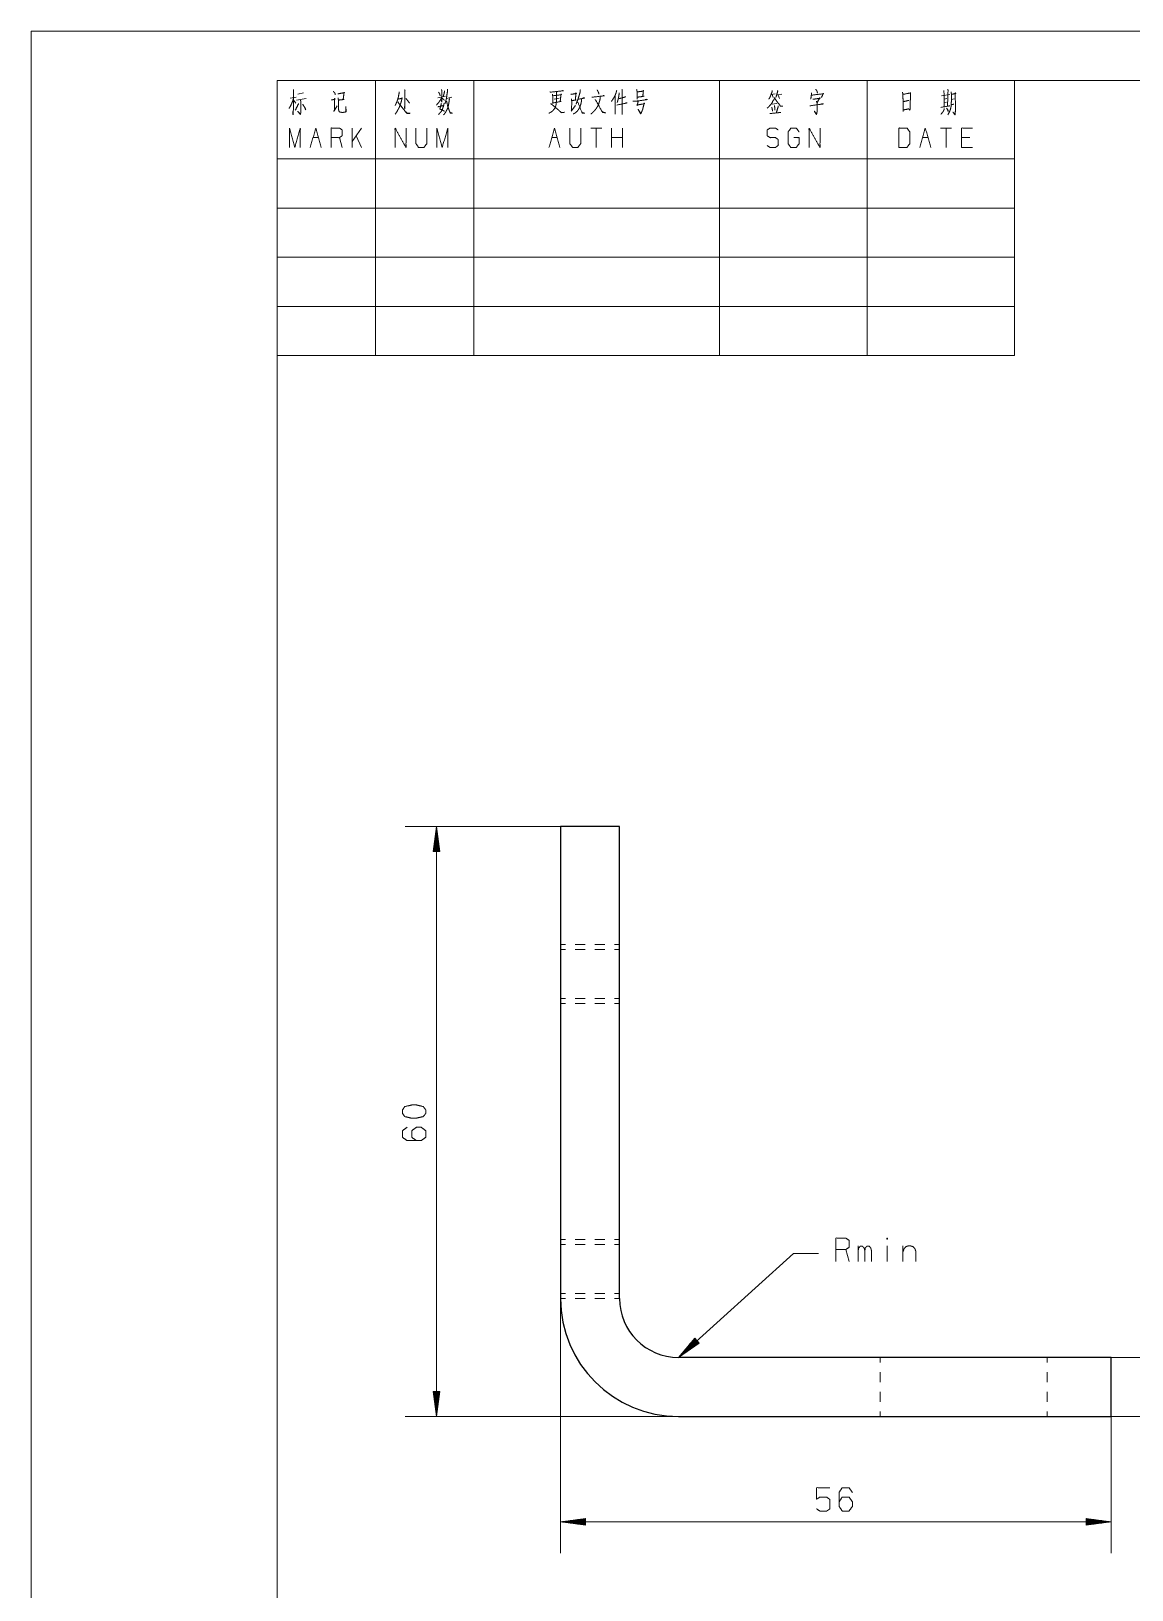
# Model space of a CAD drawing. Header units: millimetres. Extents: x 0 to 210, y 0 to 600.
# Drawn here: x 0 to 111.9, y 138.5 to 297 of the extents above; entities that cross this region are included whole.
import ezdxf

# ---------------------------------------------------------------- set-up
doc = ezdxf.new("R2010")
doc.units = ezdxf.units.MM
doc.layers.add('1', color=7, linetype='Continuous', true_color=0xffffff)

msp = doc.modelspace()

# ---------------------------------------------------------------- linework, layer by layer
at = {"layer": '1', "color": 132, "linetype": 'Continuous', "lineweight": 18}
for p, q in [((0, 297), (0, 0)), ((210, 297), (0, 297)), ((25, 292), (25, 264)), ((25, 292), (100, 292)), ((25, 292), (100, 292)), ((25, 292), (100, 292)), ((25, 292), (25, 5)), ((205, 292), (25, 292)), ((35, 292), (35, 264)), ((45, 292), (45, 264)), ((70, 292), (70, 264)), ((85, 292), (85, 264)), ((100, 292), (100, 264)), ((25, 284), (100, 284)), ((25, 279), (100, 279)), ((25, 274), (100, 274)), ((25, 269), (100, 269)), ((25, 264), (100, 264))]:
    msp.add_line(p, q, dxfattribs=at)
at = {"layer": '1', "color": 95, "linetype": 'Continuous', "lineweight": 18}
for p, q in [((26.34, 290.18), (26.96, 290.3)), ((26.99, 289.99), (27.95, 290.14)), ((27.13, 290.61), (27.71, 290.74)), ((41.34, 290.22), (42.13, 290.38)), ((42.25, 290.16), (42.79, 290.28)), ((53.17, 290.09), (53.7, 290.18)), ((75.25, 290.57), (75.67, 290.63)), ((75.35, 290.55), (75.45, 290.24)), ((75.82, 290.51), (76.35, 290.61)), ((75.98, 290.49), (76.11, 290.16)), ((92.56, 290.43), (93.43, 290.55)), ((92.84, 290.07), (93.11, 290.14)), ((93.6, 290.05), (93.85, 290.12)), ((26.7, 289.95), (26.92, 289.68)), ((54.91, 288.87), (55.37, 289.43)), ((75.83, 289.64), (75.37, 289.56)), ((92.86, 289.72), (93.09, 289.78)), ((33.59, 287.14), (32.63, 285.78)), ((32.63, 285.18), (32.63, 287.14)), ((58.02, 287.14), (56.9, 287.14)), ((57.46, 287.14), (57.46, 285.18)), ((59.02, 285.18), (59.02, 287.14)), ((60.14, 285.18), (60.14, 287.14)), ((93.6, 287.14), (92.49, 287.14)), ((93.05, 287.14), (93.05, 285.18)), ((28.66, 286.17), (29.22, 286.17)), ((31.62, 285.18), (31.34, 286.17)), ((33.59, 285.18), (33.04, 286.36)), ((52.94, 286.17), (53.49, 286.17)), ((60.14, 286.17), (59.02, 286.17)), ((90.65, 286.17), (91.2, 286.17)), ((95.45, 286.17), (94.61, 286.17)), ((83.17, 171.88), (82.83, 173.08)), ((84.1, 171.88), (84.1, 173.45)), ((87.05, 173.45), (87.05, 171.88)), ((88.66, 173.45), (88.66, 171.88))]:
    msp.add_line(p, q, dxfattribs=at)
at = {"layer": '1', "color": 13, "linetype": 'Continuous', "lineweight": 18}
for p, q in [((53.83, 216.11), (38.05, 216.11)), ((41.22, 216.11), (40.89, 213.57)), ((41.2, 213.57), (41.2, 215.92)), ((41.56, 213.57), (41.22, 216.11)), ((41.22, 216.11), (41.22, 156.11)), ((41.25, 213.57), (41.25, 215.92)), ((40.99, 213.57), (40.99, 214.38)), ((41.05, 213.57), (41.05, 214.76)), ((41.1, 213.57), (41.1, 215.15)), ((41.15, 213.57), (41.15, 215.53)), ((41.3, 213.57), (41.3, 215.53)), ((41.35, 213.57), (41.35, 215.15)), ((41.4, 213.57), (41.4, 214.76)), ((41.45, 213.57), (41.45, 214.38)), ((40.89, 213.57), (40.89, 213.61)), ((40.89, 213.57), (40.89, 213.61)), ((40.89, 213.57), (41.56, 213.57)), ((40.94, 213.57), (40.94, 213.99)), ((41.5, 213.57), (41.5, 213.99)), ((41.55, 213.57), (41.55, 213.61)), ((41.55, 213.57), (41.55, 213.61)), ((77.52, 172.69), (65.83, 162.11)), ((80.06, 172.69), (77.52, 172.69)), ((53.83, 168.11), (53.83, 142.22)), ((67.49, 164.07), (65.83, 162.11)), ((65.83, 162.11), (67.94, 163.57)), ((67.7, 163.84), (65.96, 162.26)), ((67.73, 163.8), (65.99, 162.22)), ((67.66, 163.87), (66.21, 162.56)), ((67.77, 163.76), (66.31, 162.45)), ((67.63, 163.91), (66.46, 162.86)), ((67.8, 163.72), (66.63, 162.67)), ((67.59, 163.95), (66.71, 163.15)), ((67.83, 163.69), (66.95, 162.89)), ((67.56, 163.99), (66.96, 163.45)), ((67.53, 164.03), (67.22, 163.74)), ((67.87, 163.65), (67.27, 163.11)), ((67.49, 164.06), (67.47, 164.04)), ((67.49, 164.06), (67.47, 164.04)), ((67.94, 163.57), (67.49, 164.07)), ((67.9, 163.61), (67.59, 163.33)), ((67.94, 163.57), (67.91, 163.55)), ((67.94, 163.57), (67.91, 163.55)), ((109.83, 162.11), (127.18, 162.11)), ((40.89, 158.65), (40.89, 158.62)), ((40.89, 158.65), (40.89, 158.62)), ((40.89, 158.65), (41.22, 156.11)), ((41.56, 158.65), (40.89, 158.65)), ((40.94, 158.65), (40.94, 158.24)), ((40.99, 158.65), (40.99, 157.85)), ((41.05, 158.65), (41.05, 157.46)), ((41.1, 158.65), (41.1, 157.08)), ((41.15, 158.65), (41.15, 156.69)), ((41.2, 158.65), (41.2, 156.31)), ((41.22, 156.11), (41.56, 158.65)), ((41.25, 158.65), (41.25, 156.31)), ((41.3, 158.65), (41.3, 156.69)), ((41.35, 158.65), (41.35, 157.08)), ((41.4, 158.65), (41.4, 157.46)), ((41.45, 158.65), (41.45, 157.85)), ((41.5, 158.65), (41.5, 158.24)), ((41.55, 158.65), (41.55, 158.62)), ((41.55, 158.65), (41.55, 158.62)), ((65.83, 156.11), (38.05, 156.11)), ((109.83, 156.11), (127.18, 156.11)), ((109.83, 156.11), (109.83, 142.22)), ((56.37, 145.73), (53.83, 145.4)), ((53.83, 145.4), (56.37, 145.06)), ((109.83, 145.4), (53.83, 145.4)), ((56.37, 145.42), (54.02, 145.42)), ((56.37, 145.37), (54.02, 145.37)), ((56.37, 145.47), (54.41, 145.47)), ((56.37, 145.32), (54.41, 145.32)), ((56.37, 145.52), (54.8, 145.52)), ((56.37, 145.27), (54.8, 145.27)), ((56.37, 145.57), (55.18, 145.57)), ((56.37, 145.22), (55.18, 145.22)), ((56.37, 145.62), (55.57, 145.62)), ((56.37, 145.17), (55.57, 145.17)), ((56.37, 145.67), (55.95, 145.67)), ((56.37, 145.12), (55.95, 145.12)), ((56.37, 145.73), (56.34, 145.73)), ((56.37, 145.73), (56.34, 145.73)), ((56.37, 145.07), (56.34, 145.07)), ((56.37, 145.07), (56.34, 145.07)), ((56.37, 145.06), (56.37, 145.73)), ((107.29, 145.73), (107.32, 145.73)), ((107.29, 145.73), (107.32, 145.73)), ((107.29, 145.73), (107.29, 145.06)), ((109.83, 145.4), (107.29, 145.73)), ((107.29, 145.67), (107.71, 145.67)), ((107.29, 145.62), (108.09, 145.62)), ((107.29, 145.57), (108.48, 145.57)), ((107.29, 145.52), (108.87, 145.52)), ((107.29, 145.47), (109.25, 145.47)), ((107.29, 145.42), (109.64, 145.42)), ((107.29, 145.06), (109.83, 145.4)), ((107.29, 145.37), (109.64, 145.37)), ((107.29, 145.32), (109.25, 145.32)), ((107.29, 145.27), (108.87, 145.27)), ((107.29, 145.22), (108.48, 145.22)), ((107.29, 145.17), (108.09, 145.17)), ((107.29, 145.12), (107.71, 145.12)), ((107.29, 145.07), (107.32, 145.07)), ((107.29, 145.07), (107.32, 145.07))]:
    msp.add_line(p, q, dxfattribs=at)
at = {"layer": '1', "color": 252, "linetype": 'Continuous', "lineweight": 25}
for p, q in [((53.83, 216.11), (53.83, 168.11)), ((59.83, 216.11), (53.83, 216.11)), ((59.83, 168.11), (59.83, 216.11)), ((109.83, 162.11), (65.83, 162.11)), ((109.83, 156.11), (109.83, 162.11)), ((65.83, 156.11), (109.83, 156.11))]:
    msp.add_line(p, q, dxfattribs=at)
at = {"layer": '1', "color": 43, "linetype": 'Continuous', "lineweight": 18}
for p, q in [((54.33, 204.11), (53.83, 204.11)), ((54.33, 203.61), (53.83, 203.61)), ((56.33, 204.11), (55.33, 204.11)), ((56.33, 203.61), (55.33, 203.61)), ((58.33, 204.11), (57.33, 204.11)), ((58.33, 203.61), (57.33, 203.61)), ((59.83, 204.11), (59.33, 204.11)), ((59.83, 203.61), (59.33, 203.61)), ((53.83, 198.61), (54.33, 198.61)), ((55.33, 198.61), (56.33, 198.61)), ((57.33, 198.61), (58.33, 198.61)), ((59.33, 198.61), (59.83, 198.61)), ((54.33, 198.11), (53.83, 198.11)), ((56.33, 198.11), (55.33, 198.11)), ((58.33, 198.11), (57.33, 198.11)), ((59.83, 198.11), (59.33, 198.11)), ((54.33, 174.11), (53.83, 174.11)), ((54.33, 173.61), (53.83, 173.61)), ((56.33, 174.11), (55.33, 174.11)), ((56.33, 173.61), (55.33, 173.61)), ((58.33, 174.11), (57.33, 174.11)), ((58.33, 173.61), (57.33, 173.61)), ((59.83, 174.11), (59.33, 174.11)), ((59.83, 173.61), (59.33, 173.61)), ((53.83, 168.61), (54.33, 168.61)), ((54.33, 168.11), (53.83, 168.11)), ((55.33, 168.61), (56.33, 168.61)), ((56.33, 168.11), (55.33, 168.11)), ((57.33, 168.61), (58.33, 168.61)), ((58.33, 168.11), (57.33, 168.11)), ((59.33, 168.61), (59.83, 168.61)), ((59.83, 168.11), (59.33, 168.11)), ((86.33, 162.11), (86.33, 161.61)), ((103.33, 161.61), (103.33, 162.11)), ((86.33, 160.61), (86.33, 159.61)), ((103.33, 159.61), (103.33, 160.61)), ((86.33, 158.61), (86.33, 157.61)), ((103.33, 157.61), (103.33, 158.61)), ((86.33, 156.61), (86.33, 156.11)), ((103.33, 156.11), (103.33, 156.61))]:
    msp.add_line(p, q, dxfattribs=at)
at = {"layer": '1', "color": 252, "linetype": 'Continuous', "lineweight": 25}
for radius in [12, 6]:
    msp.add_arc((65.83, 168.11), radius, 180, 270, dxfattribs=at)
at = {"layer": '1', "color": 95, "linetype": 'Continuous', "lineweight": 18}
for points, knots in [([(26.67, 290.16), (26.6, 289.91), (26.48, 289.62), (26.35, 289.35), (26.23, 289.14)], [0, 0, 0.233514, 0.515368, 0.78555, 1, 1]), ([(26.67, 291.07), (26.66, 288.89), (26.63, 288.5), (26.61, 288.71), (26.64, 288.94)], [0, 0, 0.723303, 0.854546, 0.923601, 1, 1]), ([(30.53, 289.99), (30.92, 290.09), (30.86, 290.16), (30.83, 288.96), (30.77, 288.83), (31.12, 289.41)], [0, 0, 0.158008, 0.19221, 0.673433, 0.728446, 1, 1]), ([(30.7, 290.88), (30.87, 290.72), (30.92, 290.63), (30.92, 290.53), (30.9, 290.67)], [0, 0, 0.413146, 0.573572, 0.750721, 1, 1]), ([(31.19, 290.63), (31.87, 290.74), (31.82, 290.8), (31.73, 290.05), (31.82, 290.05), (31.25, 289.99)], [0, 0, 0.313958, 0.349012, 0.694882, 0.735357, 1, 1]), ([(31.22, 290.22), (31.25, 289.91), (31.25, 289.2), (31.27, 288.98), (31.3, 288.87), (31.34, 288.81), (31.41, 288.77), (31.53, 288.75), (31.66, 288.73), (32.03, 288.79), (32, 289.33), (32, 288.79)], [0, 0, 0.097093, 0.316208, 0.387239, 0.42073, 0.444406, 0.470581, 0.507596, 0.549105, 0.664641, 0.832445, 1, 1]), ([(37.43, 290.84), (37.42, 290.72), (37.34, 290.3), (37.26, 290.01), (37.18, 289.8), (37.09, 289.6), (37.01, 289.43)], [0, 0, 0.084498, 0.36853, 0.573114, 0.721457, 0.873368, 1, 1]), ([(37.28, 290.09), (37.75, 290.18), (37.71, 290.22), (37.68, 290.03), (37.62, 289.76), (37.56, 289.6), (37.48, 289.37), (37.4, 289.18), (37.28, 288.98), (37.2, 288.81), (37.02, 288.56)], [0, 0, 0.202443, 0.228131, 0.308408, 0.425631, 0.500403, 0.604281, 0.689483, 0.790714, 0.870506, 1, 1]), ([(37.97, 291.05), (38.02, 290.94), (38, 290.84), (37.99, 289.12), (37.97, 289.23), (38, 289.45)], [0, 0, 0.049543, 0.095606, 0.852767, 0.898838, 1, 1]), ([(38.1, 290.16), (38.13, 290.14), (38.4, 289.8), (38.47, 289.68)], [0, 0, 0.059448, 0.761031, 1, 1]), ([(41.75, 290.24), (41.62, 290.01), (41.48, 289.8), (41.35, 289.64), (41.22, 289.49)], [0, 0, 0.287221, 0.555142, 0.786181, 1, 1]), ([(41.43, 290.8), (41.56, 290.57), (41.59, 290.43)], [0, 0, 0.640221, 1, 1]), ([(41.73, 291.07), (41.76, 290.92), (41.76, 289.78), (41.73, 289.93), (41.76, 290.05)], [0, 0, 0.094654, 0.823636, 0.91829, 1, 1]), ([(41.76, 290.2), (41.94, 290.07), (42.03, 289.97)], [0, 0, 0.613122, 1, 1]), ([(42.03, 290.92), (42.03, 290.82), (41.91, 290.34)], [0, 0, 0.174301, 1, 1]), ([(42.54, 290.16), (42.49, 289.8), (42.45, 289.56), (42.41, 289.35), (42.35, 289.16), (42.23, 288.91), (42.13, 288.73), (42.01, 288.56), (41.92, 288.48)], [0, 0, 0.19438, 0.332636, 0.448614, 0.555649, 0.70616, 0.822692, 0.933847, 1, 1]), ([(42.33, 291.11), (42.33, 290.98), (42.32, 290.76), (42.27, 290.47), (42.23, 290.16), (42.17, 289.91), (42.1, 289.68), (42.08, 289.62)], [0, 0, 0.081852, 0.232243, 0.425429, 0.63211, 0.800313, 0.957953, 1, 1]), ([(53.44, 290.84), (53.42, 290.18), (53.41, 289.85), (53.39, 289.66), (53.38, 289.56), (53.36, 289.43), (53.32, 289.31), (53.27, 289.2), (53.14, 289.02), (53, 288.85), (52.79, 288.73), (52.69, 288.67), (52.65, 288.65)], [0, 0, 0.263783, 0.395771, 0.470171, 0.511786, 0.56157, 0.614019, 0.658777, 0.749614, 0.837596, 0.932985, 0.980677, 1, 1]), ([(52.76, 290.82), (52.82, 290.78), (52.85, 290.8), (54.11, 290.94), (54.07, 290.96), (53.92, 290.92)], [0, 0, 0.045522, 0.068286, 0.872626, 0.90344, 1, 1]), ([(53, 290.59), (53.04, 290.41), (53.04, 289.66), (53.03, 289.7), (53.89, 289.85), (53.8, 289.85), (53.89, 290.63), (53.92, 290.57), (53.87, 290.53), (53.04, 290.43)], [0, 0, 0.051663, 0.252803, 0.264656, 0.500971, 0.524672, 0.738301, 0.756829, 0.773117, 1, 1]), ([(54.88, 290.57), (55.47, 290.67), (55.41, 290.74), (55.34, 290.01), (55.41, 290.01), (54.97, 289.93), (54.94, 290.12), (54.97, 289.89), (54.96, 288.96)], [0, 0, 0.181366, 0.207406, 0.429567, 0.451891, 0.588199, 0.645735, 0.715777, 1, 1]), ([(55.98, 290.12), (55.98, 289.99), (55.92, 289.66), (55.86, 289.47), (55.81, 289.31), (55.73, 289.16), (55.65, 289.02), (55.54, 288.87), (55.31, 288.67), (55.13, 288.58)], [0, 0, 0.067236, 0.249298, 0.354996, 0.450079, 0.537949, 0.629663, 0.725721, 0.894899, 1, 1]), ([(55.85, 291.05), (55.82, 290.8), (55.73, 290.47), (55.62, 290.12), (55.53, 289.89), (55.47, 289.72), (55.41, 289.58)], [0, 0, 0.162457, 0.385014, 0.625897, 0.784413, 0.898493, 1, 1]), ([(55.62, 290.07), (56.27, 290.2), (56.2, 290.22), (56.08, 290.18)], [0, 0, 0.769962, 0.857327, 1, 1]), ([(57.88, 290.32), (57.88, 290.2), (57.81, 289.91), (57.74, 289.68), (57.65, 289.43), (57.52, 289.23), (57.5, 289.18), (57.42, 289.08), (57.31, 288.94), (57.18, 288.81), (57.06, 288.69), (56.93, 288.58)], [0, 0, 0.060656, 0.206644, 0.323463, 0.452143, 0.571976, 0.593424, 0.659716, 0.74639, 0.834816, 0.918178, 1, 1]), ([(57.02, 290.28), (58.29, 290.43), (58.21, 290.45), (58.12, 290.41)], [0, 0, 0.872478, 0.933903, 1, 1]), ([(57.56, 291.03), (57.66, 290.84), (57.71, 290.72), (57.74, 290.59)], [0, 0, 0.450481, 0.729637, 1, 1]), ([(59.55, 290.98), (59.48, 290.72), (59.38, 290.47), (59.26, 290.24), (59.14, 290.05), (59, 289.85)], [0, 0, 0.21836, 0.428744, 0.629221, 0.801494, 1, 1]), ([(59.38, 290.41), (59.39, 289.16), (59.39, 288.56), (59.38, 288.69), (59.39, 288.91)], [0, 0, 0.565717, 0.839123, 0.896086, 1, 1]), ([(59.8, 290.72), (59.76, 290.38), (59.7, 290.09), (59.64, 289.89), (59.6, 289.76)], [0, 0, 0.34211, 0.644851, 0.86512, 1, 1]), ([(59.8, 290.14), (60.47, 290.32), (60.4, 290.32), (60.28, 290.26)], [0, 0, 0.772509, 0.853435, 1, 1]), ([(60.08, 291.07), (60.12, 290.98), (60.09, 291.03), (60.11, 288.54), (60.09, 288.73), (60.11, 289.04)], [0, 0, 0.029975, 0.04619, 0.840789, 0.900562, 1, 1]), ([(61.57, 291.07), (61.63, 290.82), (61.63, 290.09), (61.63, 290.28), (62.33, 290.38), (62.21, 290.38), (62.24, 290.9), (62.26, 290.98), (62.29, 290.92), (62.19, 290.9), (61.63, 290.82)], [0, 0, 0.076614, 0.294117, 0.350048, 0.563214, 0.598361, 0.753971, 0.779215, 0.799829, 0.831205, 1, 1]), ([(75.64, 290.3), (75.63, 290.2), (75.39, 289.83), (75.38, 289.78), (75.26, 289.6), (75.06, 289.37), (74.85, 289.16)], [0, 0, 0.074337, 0.387309, 0.418539, 0.575027, 0.79286, 1, 1]), ([(75.37, 290.98), (75.35, 290.84), (75.23, 290.53), (75.13, 290.28), (75.01, 290.07)], [0, 0, 0.148006, 0.485257, 0.758321, 1, 1]), ([(75.61, 290.16), (76.2, 289.37), (76.43, 289.37), (76.2, 289.39), (76.08, 289.54)], [0, 0, 0.599324, 0.742451, 0.886135, 1, 1]), ([(75.91, 290.98), (75.92, 290.88), (75.75, 290.3)], [0, 0, 0.147218, 1, 1]), ([(79.34, 290.74), (79.34, 290.51), (79.33, 290.34), (79.3, 290.22), (79.27, 290.12)], [0, 0, 0.361949, 0.626223, 0.829034, 1, 1]), ([(79.34, 290.49), (80.57, 290.63), (80.56, 290.67), (80.37, 290.26)], [0, 0, 0.712481, 0.737756, 1, 1]), ([(79.49, 290.07), (80.25, 290.18), (80.21, 290.24), (79.92, 289.72)], [0, 0, 0.533866, 0.586729, 1, 1]), ([(79.78, 291.09), (79.89, 290.96), (79.93, 290.86), (79.96, 290.69)], [0, 0, 0.364604, 0.619196, 1, 1]), ([(88.61, 290.8), (88.64, 290.59), (88.66, 290.14), (88.67, 289.66), (88.67, 289.6), (88.67, 288.83), (88.67, 288.98), (89.24, 289.1), (89.36, 288.96), (89.39, 289.14), (89.39, 289.39), (89.4, 289.87), (89.42, 290.36), (89.42, 290.78), (89.43, 290.72), (88.66, 290.57)], [0, 0, 0.037589, 0.119519, 0.205166, 0.216331, 0.354043, 0.380097, 0.485125, 0.518622, 0.552532, 0.597196, 0.682843, 0.77221, 0.846648, 0.858119, 1, 1]), ([(92.8, 290.98), (92.83, 290.86), (92.83, 289.31)], [0, 0, 0.075954, 1, 1]), ([(93.21, 291.11), (93.24, 290.98), (93.19, 289.37)], [0, 0, 0.073211, 1, 1]), ([(93.55, 290.82), (93.59, 290.59), (93.59, 290.14), (93.57, 289.64), (93.55, 289.33), (93.47, 289), (93.38, 288.79), (93.22, 288.48)], [0, 0, 0.096217, 0.285187, 0.491418, 0.620825, 0.76157, 0.854869, 1, 1]), ([(93.59, 290.57), (94.03, 290.67), (93.98, 290.74), (93.98, 290.05), (94, 289.12), (93.98, 288.77), (93.97, 288.56), (93.95, 288.5), (93.74, 288.77), (93.94, 288.58)], [0, 0, 0.13308, 0.155522, 0.357051, 0.631901, 0.735808, 0.797028, 0.815849, 0.918301, 1, 1]), ([(27.18, 289.66), (27.17, 289.58), (26.86, 288.96)], [0, 0, 0.108202, 1, 1]), ([(27.37, 289.99), (27.42, 289.87), (27.42, 288.83), (27.4, 288.6), (27.39, 288.52), (27.11, 288.85), (27.39, 288.56)], [0, 0, 0.056947, 0.504404, 0.603051, 0.639405, 0.826366, 1, 1]), ([(27.61, 289.58), (27.87, 289.16), (27.92, 289), (27.81, 289.27)], [0, 0, 0.516563, 0.696901, 1, 1]), ([(37.28, 289.8), (38.22, 288.62), (38.56, 288.65), (38.54, 288.65), (38.24, 288.67), (38.08, 288.81)], [0, 0, 0.632183, 0.773704, 0.779845, 0.909108, 1, 1]), ([(41.34, 289.31), (41.97, 289.45), (41.98, 289.64), (41.98, 289.56), (41.91, 289.31), (41.81, 289.04), (41.7, 288.83), (41.59, 288.71), (41.48, 288.58), (41.41, 288.52)], [0, 0, 0.30447, 0.39258, 0.431622, 0.553714, 0.689469, 0.798362, 0.878841, 0.954752, 1, 1]), ([(41.72, 289.66), (41.56, 289.08), (41.66, 289.04), (41.78, 289), (41.89, 288.94), (42.04, 288.85)], [0, 0, 0.5291, 0.62629, 0.735524, 0.852093, 1, 1]), ([(42.22, 289.89), (42.25, 289.85), (42.39, 289.27), (42.49, 289), (42.6, 288.71), (42.63, 288.65), (42.85, 288.67), (42.63, 288.69), (42.55, 288.81)], [0, 0, 0.026721, 0.341749, 0.493483, 0.655465, 0.691641, 0.80784, 0.924039, 1, 1]), ([(52.82, 289.6), (52.89, 289.6), (53.17, 289.37), (53.41, 289.16), (53.63, 288.98), (53.9, 288.71), (54.23, 288.75), (53.92, 288.71), (53.82, 288.79)], [0, 0, 0.033467, 0.197839, 0.340788, 0.472468, 0.649452, 0.797921, 0.939753, 1, 1]), ([(55.54, 289.8), (55.59, 289.78), (56.04, 288.67), (56.32, 288.65), (56.06, 288.71), (55.98, 288.83)], [0, 0, 0.024909, 0.644018, 0.787117, 0.926016, 1, 1]), ([(57.34, 290.05), (57.4, 290.01), (58.1, 288.75), (58.43, 288.69), (58.12, 288.77), (58.02, 288.89)], [0, 0, 0.030854, 0.652647, 0.79375, 0.930716, 1, 1]), ([(59.57, 289.49), (60.61, 289.7), (60.53, 289.72), (60.4, 289.66)], [0, 0, 0.826976, 0.886334, 1, 1]), ([(61.18, 289.87), (61.37, 289.87), (61.75, 289.91), (62.68, 290.05), (62.58, 290.07), (62.43, 290.03)], [0, 0, 0.10704, 0.322386, 0.855626, 0.914427, 1, 1]), ([(61.73, 289.91), (61.63, 289.41), (61.6, 289.49), (62.38, 289.62), (62.33, 289.7), (62.33, 289.62), (62.24, 289.27), (62.19, 289.04), (62.11, 288.85), (62.05, 288.71), (62.01, 288.6), (61.98, 288.58), (61.72, 289.06), (62, 288.62)], [0, 0, 0.13637, 0.159981, 0.371157, 0.396349, 0.418604, 0.516111, 0.579311, 0.63312, 0.675133, 0.705357, 0.714996, 0.861275, 1, 1]), ([(75.12, 288.62), (76.23, 288.73), (76.16, 288.73), (75.99, 288.71)], [0, 0, 0.825897, 0.879998, 1, 1]), ([(75.31, 289.27), (75.38, 289), (75.38, 288.87), (75.37, 289.04)], [0, 0, 0.489807, 0.707975, 1, 1]), ([(75.58, 289.43), (75.64, 289.12), (75.61, 288.96), (75.61, 289.18)], [0, 0, 0.443891, 0.680119, 1, 1]), ([(75.95, 289.41), (75.95, 289.27), (75.77, 288.69)], [0, 0, 0.19307, 1, 1]), ([(79.2, 289.41), (80.57, 289.6), (80.49, 289.62), (80.28, 289.56)], [0, 0, 0.820202, 0.873508, 1, 1]), ([(79.87, 289.87), (79.9, 289.76), (79.93, 289.64), (79.94, 289.43), (79.94, 289), (79.93, 288.85), (79.9, 288.65), (79.86, 288.52), (79.64, 288.87), (79.87, 288.56)], [0, 0, 0.049623, 0.1085, 0.204239, 0.404798, 0.471991, 0.568442, 0.629223, 0.820578, 1, 1]), ([(88.67, 289.83), (89.24, 289.95), (89.18, 289.97), (89.05, 289.89)], [0, 0, 0.728512, 0.805958, 1, 1]), ([(92.52, 289.25), (93.43, 289.41), (93.38, 289.43), (93.33, 289.37)], [0, 0, 0.873246, 0.919206, 1, 1]), ([(92.86, 289.12), (92.84, 289.02), (92.73, 288.81), (92.62, 288.67), (92.52, 288.56)], [0, 0, 0.157085, 0.51447, 0.781154, 1, 1]), ([(93.09, 289.18), (93.25, 288.94), (93.25, 288.83), (93.19, 289.02)], [0, 0, 0.497679, 0.671694, 1, 1]), ([(93.57, 289.52), (93.6, 289.52), (93.84, 289.58)], [0, 0, 0.107799, 1, 1]), ([(26.26, 285.18), (26.26, 287.14), (26.82, 285.18), (27.37, 287.14), (27.37, 285.18)], [0, 0, 0.245192, 0.5, 0.754808, 1, 1]), ([(30.51, 285.18), (30.51, 287.14), (31.34, 287.14), (31.62, 286.96), (31.62, 286.36), (31.34, 286.17), (30.51, 286.17)], [0, 0, 0.400952, 0.571035, 0.639278, 0.761676, 0.829917, 1, 1]), ([(37.01, 285.18), (37.01, 287.14), (38.12, 285.18), (38.12, 287.14)], [0, 0, 0.317574, 0.682426, 1, 1]), ([(39.13, 287.14), (39.13, 285.57), (39.39, 285.18), (39.95, 285.18), (40.24, 285.57), (40.24, 287.14)], [0, 0, 0.337152, 0.438599, 0.557781, 0.662848, 1, 1]), ([(41.25, 285.18), (41.25, 287.14), (41.81, 285.18), (42.36, 287.14), (42.36, 285.18)], [0, 0, 0.245192, 0.5, 0.754808, 1, 1]), ([(54.78, 287.14), (54.78, 285.57), (55.05, 285.18), (55.6, 285.18), (55.89, 285.57), (55.89, 287.14)], [0, 0, 0.337152, 0.438599, 0.557781, 0.662848, 1, 1]), ([(74.85, 285.36), (75.13, 285.18), (75.7, 285.18), (75.98, 285.39), (75.98, 285.97), (75.7, 286.17), (75.15, 286.17), (74.85, 286.36), (74.85, 286.96), (75.15, 287.14), (75.7, 287.14), (75.98, 286.96)], [0, 0, 0.068035, 0.184054, 0.254521, 0.372333, 0.442799, 0.555843, 0.626367, 0.748393, 0.81892, 0.931964, 1, 1]), ([(77.55, 286.17), (78.1, 286.17), (78.1, 285.57), (77.82, 285.18), (77.25, 285.18), (76.97, 285.57), (76.97, 286.75), (77.27, 287.14), (77.81, 287.14), (78.09, 286.75)], [0, 0, 0.103295, 0.214797, 0.304261, 0.410274, 0.499739, 0.718892, 0.809956, 0.910533, 1, 1]), ([(79.11, 285.18), (79.11, 287.14), (80.22, 285.18), (80.22, 287.14)], [0, 0, 0.317574, 0.682426, 1, 1]), ([(88.25, 285.18), (89.07, 285.18), (89.36, 285.57), (89.36, 286.75), (89.07, 287.14), (88.25, 287.14), (88.25, 285.18)], [0, 0, 0.142133, 0.227159, 0.431787, 0.516817, 0.65895, 1, 1]), ([(90.37, 285.18), (90.93, 287.14), (91.48, 285.18)], [0, 0, 0.5, 1, 1]), ([(95.73, 285.18), (94.61, 285.18), (94.61, 287.14), (95.73, 287.14)], [0, 0, 0.265389, 0.734611, 1, 1]), ([(40.13, 187.28), (39.88, 187.62), (39.18, 187.79), (38.71, 187.79), (37.98, 187.62), (37.76, 187.28), (37.76, 186.94), (37.98, 186.61), (38.71, 186.43), (39.18, 186.45), (39.88, 186.61), (40.13, 186.94), (40.13, 187.28)], [0, 0, 0.067524, 0.183971, 0.260583, 0.380943, 0.446139, 0.500306, 0.565503, 0.685862, 0.762528, 0.878309, 0.945833, 1, 1]), ([(39.18, 184.17), (38.71, 184.49), (38.71, 185.18), (39.18, 185.52), (39.66, 185.52), (40.13, 185.18), (40.13, 184.49), (39.66, 184.17), (38.23, 184.17), (37.76, 184.49), (37.76, 185.18), (38.23, 185.52)], [0, 0, 0.076962, 0.169762, 0.248073, 0.312019, 0.39033, 0.48313, 0.560092, 0.751927, 0.828889, 0.921689, 1, 1]), ([(81.83, 171.88), (81.83, 174.25), (82.83, 174.25), (83.17, 174.03), (83.17, 173.3), (82.83, 173.08), (81.83, 173.08)], [0, 0, 0.400952, 0.571036, 0.639278, 0.761674, 0.829917, 1, 1]), ([(84.1, 172.98), (84.16, 173.25), (84.33, 173.43), (84.53, 173.43), (84.7, 173.25), (84.78, 172.98), (84.78, 171.88)], [0, 0, 0.118879, 0.224456, 0.306982, 0.412558, 0.533084, 1, 1]), ([(84.78, 172.98), (84.83, 173.25), (85, 173.43), (85.22, 173.43), (85.38, 173.25), (85.45, 172.98), (85.45, 171.88)], [0, 0, 0.118605, 0.223938, 0.31376, 0.413911, 0.534159, 1, 1]), ([(87.05, 174.1), (87.09, 174.2), (87.05, 174.28), (87.02, 174.2), (87.05, 174.1)], [0, 0, 0.280636, 0.49999, 0.719355, 1, 1]), ([(88.66, 172.85), (88.76, 173.15), (88.96, 173.38), (89.2, 173.45), (89.43, 173.45), (89.68, 173.38), (89.88, 173.15), (89.98, 172.85), (89.98, 171.88)], [0, 0, 0.107752, 0.208451, 0.296011, 0.37382, 0.46138, 0.562079, 0.669831, 1, 1]), ([(79.87, 146.71), (80.21, 146.49), (80.9, 146.49), (81.23, 146.71), (81.23, 147.66), (80.9, 147.91), (80.21, 147.91), (79.87, 147.69), (79.87, 148.86), (81.23, 148.86)], [0, 0, 0.062228, 0.168343, 0.230572, 0.376816, 0.441266, 0.547381, 0.609609, 0.79049, 1, 1]), ([(82.17, 147.44), (82.48, 147.91), (83.17, 147.91), (83.51, 147.44), (83.51, 146.96), (83.17, 146.49), (82.48, 146.49), (82.17, 146.96), (82.17, 148.39), (82.48, 148.86), (83.17, 148.86), (83.51, 148.39)], [0, 0, 0.076963, 0.169761, 0.248073, 0.312018, 0.390331, 0.483128, 0.560092, 0.751927, 0.82889, 0.921688, 1, 1])]:
    msp.add_open_spline(points, degree=1, knots=knots, dxfattribs=at)
for points in [[(28.38, 285.18), (28.94, 287.14), (29.5, 285.18)], [(52.66, 285.18), (53.22, 287.14), (53.77, 285.18)]]:
    msp.add_open_spline(points, degree=1, dxfattribs=at)

doc.saveas('drawing.dxf')
